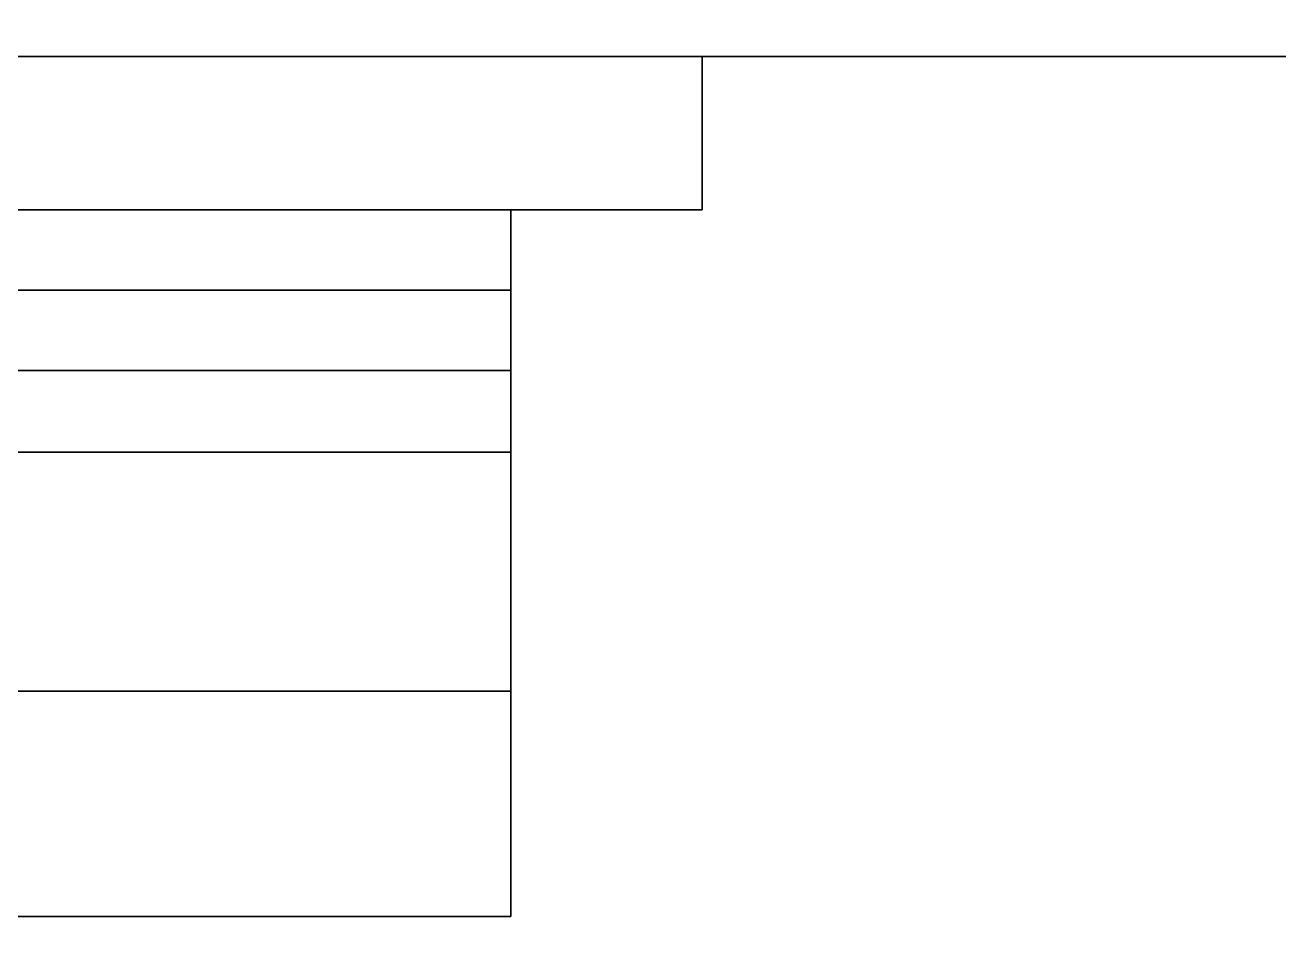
# Model space of a CAD drawing. Extents: x -1 to 1611, y -1028 to 1.
# Drawn here: x 1511.02 to 1524.13, y -690.26 to -680.77 of the extents above; entities that cross this region are included whole.
import ezdxf

# ---------------------------------------------------------------- set-up
doc = ezdxf.new("R2010")
doc.units = 0
doc.layers.add('IQ_200_3D', color=1, linetype='Continuous')
doc.layers.add('IQ_BLACK_3D', color=250, linetype='Continuous')
doc.layers.add('IQ_GREEN_3D', color=3, linetype='Continuous', transparency=0.5)

msp = doc.modelspace()

# ---------------------------------------------------------------- meshes
at = {"layer": 'IQ_200_3D'}
mesh = msp.add_polyface(dxfattribs=at)
corners = [(1599, -698, 204.796), (1328, -698, 204.796), (1328, -668.163, 204.796), (1599, -668.163, 204.796)]
mesh.append_faces([[corners[k] for k in face] for face in [(0, 1, 2, 3)]])
mesh = msp.add_polyface(dxfattribs=at)
corners = [(1599, -669.763, 640.994), (1328, -669.763, 640.994), (1328, -681.099, 640.994), (1599, -681.099, 640.994)]
mesh.append_faces([[corners[k] for k in face] for face in [(0, 1, 2, 3)]])
mesh = msp.add_polyface(dxfattribs=at)
corners = [(1599, -681.099, 640.994), (1328, -681.099, 640.994), (1328, -681.099, 549.796), (1599, -681.099, 549.796)]
mesh.append_faces([[corners[k] for k in face] for face in [(0, 1, 2, 3)]])
mesh = msp.add_polyface(dxfattribs=at)
corners = [(1599, -681.099, 549.796), (1328, -681.099, 549.796), (1328, -698, 549.796), (1599, -698, 549.796)]
mesh.append_faces([[corners[k] for k in face] for face in [(0, 1, 2, 3)]])
at = {"layer": 'IQ_BLACK_3D'}
mesh = msp.add_polyface(dxfattribs=at)
corners = [(1518.1, -681.099, 569.795), (1496.101, -681.099, 569.795), (1496.101, -681.099, 598.796), (1518.1, -681.099, 598.796)]
mesh.append_faces([[corners[k] for k in face] for face in [(0, 1, 2, 3)]])
mesh = msp.add_polyface(dxfattribs=at)
corners = [(1518.1, -682.699, 598.796), (1518.1, -681.099, 598.796), (1496.101, -681.099, 598.796), (1496.101, -682.699, 598.796)]
mesh.append_faces([[corners[k] for k in face] for face in [(0, 1, 2, 3)]])
mesh = msp.add_polyface(dxfattribs=at)
corners = [(1496.101, -682.699, 569.795), (1496.101, -681.099, 569.795), (1518.1, -681.099, 569.795), (1518.1, -682.699, 569.795)]
mesh.append_faces([[corners[k] for k in face] for face in [(0, 1, 2, 3)]])
mesh = msp.add_polyface(dxfattribs=at)
corners = [(1518.1, -682.699, 569.795), (1518.1, -681.099, 569.795), (1518.1, -681.099, 598.796), (1518.1, -682.699, 598.796)]
mesh.append_faces([[corners[k] for k in face] for face in [(0, 1, 2, 3)]])
mesh = msp.add_polyface(dxfattribs=at)
corners = [(1496.101, -682.699, 598.796), (1496.101, -682.699, 569.795), (1518.1, -682.699, 569.795), (1518.1, -682.699, 598.796)]
mesh.append_faces([[corners[k] for k in face] for face in [(0, 1, 2, 3)]])
at = {"layer": 'IQ_GREEN_3D'}
mesh = msp.add_polyface(dxfattribs=at)
corners = [(1516.1, -682.699, 572.191), (1516.1, -685.234, 572.105), (1516.1, -687.731, 572.543), (1516.1, -690.084, 573.488), (1498.101, -690.084, 573.488), (1498.101, -687.731, 572.543), (1498.101, -685.234, 572.105), (1498.101, -682.699, 572.191)]
mesh.append_faces([[corners[k] for k in face] for face in [(4, 5, 2, 3)]], dxfattribs={"vtx1": -1})
mesh.append_faces([[corners[k] for k in face] for face in [(1, 2, 5, 6)]], dxfattribs={"vtx1": -1, "vtx3": -1})
mesh.append_faces([[corners[k] for k in face] for face in [(6, 7, 0, 1)]], dxfattribs={"vtx3": -1})
mesh = msp.add_polyface(dxfattribs=at)
corners = [(1516.1, -682.699, 572.191), (1498.101, -682.699, 572.191), (1498.101, -682.699, 596.4), (1516.1, -682.699, 596.4)]
mesh.append_faces([[corners[k] for k in face] for face in [(0, 1, 2, 3)]])
mesh = msp.add_polyface(dxfattribs=at)
corners = [(1516.1, -684.38, 596.516), (1516.1, -683.538, 596.487), (1516.1, -682.699, 596.4), (1498.101, -682.699, 596.4), (1498.101, -683.538, 596.487), (1498.101, -684.38, 596.516)]
mesh.append_faces([[corners[k] for k in face] for face in [(2, 3, 4, 1), (5, 0, 1, 4)]], dxfattribs={"vtx2": -1})
mesh = msp.add_polyface(dxfattribs=at)
corners = [(1516.1, -684.38, 584.296), (1516.1, -690.084, 573.488), (1516.1, -687.731, 572.543), (1516.1, -685.234, 572.105), (1516.1, -682.699, 572.191), (1516.1, -682.699, 596.4), (1516.1, -683.538, 596.487), (1516.1, -684.38, 596.516)]
mesh.append_faces([[corners[k] for k in face] for face in [(0, 4, 5, 6), (0, 2, 3, 4)]], dxfattribs={"vtx0": -1, "vtx3": -1})
mesh.append_faces([[corners[k] for k in face] for face in [(6, 7, 0), (0, 1, 2)]], dxfattribs={"vtx2": -1})
mesh = msp.add_polyface(dxfattribs=at)
corners = [(1516.1, -684.38, 584.296), (1498.101, -684.38, 584.296), (1498.101, -690.084, 573.488), (1516.1, -690.084, 573.488)]
mesh.append_faces([[corners[k] for k in face] for face in [(0, 1, 2, 3)]])
mesh = msp.add_polyface(dxfattribs=at)
corners = [(1516.1, -684.38, 596.516), (1498.101, -684.38, 596.516), (1498.101, -684.38, 584.296), (1516.1, -684.38, 584.296)]
mesh.append_faces([[corners[k] for k in face] for face in [(0, 1, 2, 3)]])

doc.saveas('drawing.dxf')
